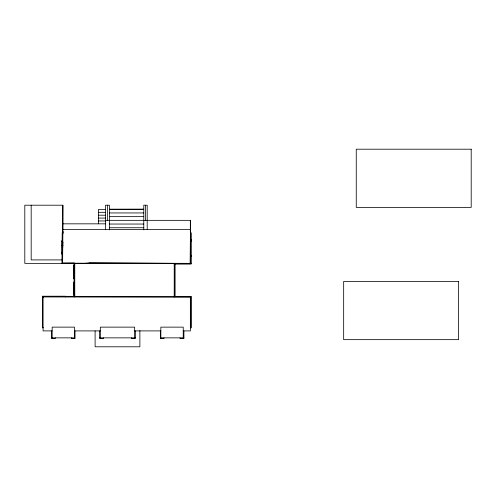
<?xml version="1.0" encoding="UTF-8"?>
<svg xmlns="http://www.w3.org/2000/svg" width="496" height="496" viewBox="0 0 496 496"><rect width="100%" height="100%" fill="white"/><g stroke="black" fill="none" stroke-linecap="round" stroke-linejoin="round"><path stroke-width="0.74" d="M190.427 232.63L190.464 220.342L105.549 220.342M62.732 232.94L62.868 205.208L24.8 205.208L24.8 263.357L74.009 263.357L61.988 263.364L62.397 263.357M62.806 233.132L62.818 230.776M74.766 263.258L62.601 263.351L62.874 232.785L62.198 232.779L61.926 263.345L74.766 263.339M62.601 263.357L74.047 263.171M61.988 263.364L190.464 263.432L89.28 263.128M109.362 209.3L143.784 209.244L109.362 209.244M105.549 209.448L98.45 209.448L98.45 223.832M98.45 212.325L105.549 212.325M109.362 212.945L143.784 212.945M98.45 215.202L105.549 215.202M109.362 216.64L143.784 216.64M98.45 218.079L105.549 218.079M98.45 220.956L105.549 220.956M62.868 223.832L105.549 223.832M109.362 224.043L143.784 224.043M109.362 227.745L143.784 227.745M190.464 232.785L191.14 232.785L191.14 264.033L174.214 264.033M62.806 233.461L62.868 231.241M190.464 239.593L191.14 239.593M190.464 240.188L191.14 240.188M190.464 240.715L191.14 240.715M190.799 241.316L191.14 241.316M61.938 241.546L62.614 241.546M62.273 241.992L62.614 241.992M62.614 242.222L63.066 242.222M62.614 245.371L63.066 245.371M61.938 245.601L62.614 245.601M62.614 245.824L62.812 247.299M61.938 252.892L62.273 252.892M61.938 252.929L62.273 252.96M61.938 253.983L62.614 253.983L62.614 240.417L61.938 240.417L61.938 254.088L62.614 254.088M190.799 255.471L191.14 255.471M190.464 255.527L191.14 255.527M190.464 256.593L191.14 256.593M190.464 256.655L191.14 256.655M62.601 259.91L31.18 259.91L31.18 205.208M191.14 263.357L88.548 263.128M174.97 263.692L190.799 263.692L190.799 232.785M74.766 264.994L73.414 265.081L73.414 278.783L74.09 278.752M174.214 264.994L174.666 264.994L174.666 295.399L174.214 295.399M73.414 266.172L73.755 266.209M73.414 277.624L73.755 277.624M74.09 282.137L73.414 282.137L73.414 294.965L74.09 294.965M73.414 294.934L74.766 294.853M42.408 296.273L65.46 296.236L65.46 297.017M42.408 296.323L74.09 296.36L74.09 263.258M174.214 296.453L191.369 296.453L191.369 327.806L190.315 327.806M43.084 296.589L42.631 296.589L42.631 327.583L43.084 327.583M174.97 296.682L190.805 296.682M52.161 330.906L43.084 330.906L43.084 296.788L190.352 296.788M43.084 296.893L42.408 296.887L43.084 296.968M42.408 297.017L43.084 297.042M190.352 297.129L190.693 297.129M190.352 327.137L190.693 327.137L190.693 296.453M43.084 327.806L42.408 327.806L42.408 296.205M74.462 330.906L100.328 330.906M134.658 330.906L160.847 330.906M183.222 330.906L190.352 330.906L190.352 296.453M52.161 337.857L74.462 337.857M99.653 337.857L135.334 337.857M160.847 337.857L183.898 337.857M43.084 296.788L190.352 297.061M86.087 263.134L173.538 263.357M62.019 253.134L62.353 253.134M74.009 263.345L62.601 263.19L174.214 263.357L174.214 297.129M62.868 233.461L62.67 229.58L190.464 229.58L190.129 263.419L190.464 263.357L190.464 220.342M145.489 205.208L145.632 220.342M190.334 220.342L190.334 232.63M183.898 330.9L183.898 338.532L180.079 338.532L180.079 337.857M183.222 337.857L183.222 327.137L160.847 327.137L160.847 338.532M175.069 264.033L175.069 296.453M163.996 337.857L163.996 338.532L160.363 338.532L160.363 330.875M147.2 229.605L147.2 205.208L143.784 205.208L143.784 229.884M139.878 330.565L139.878 346.791L95.108 346.791L95.108 330.913M135.334 330.9L135.334 338.532L131.514 338.532L131.514 337.857M134.658 337.857L134.658 327.137L100.328 327.137L100.328 337.857M109.362 229.884L109.362 205.208L105.549 205.208L105.549 229.76M107.458 205.208L107.458 220.342M103.472 337.857L103.472 338.532L99.653 338.532L99.653 330.9M75.026 330.875L75.026 338.532L71.319 338.532L71.319 337.857M74.766 263.14L74.766 297.036M74.462 338.532L74.462 327.137L52.161 327.137L52.161 338.532M62.868 205.208L62.868 229.76M62.812 242.222L62.812 245.371M62.273 241.546L62.273 247.578M55.304 337.857L55.304 338.532L51.485 338.532L51.485 330.875M471.2 149.209L356.258 149.209L356.258 207.39L471.2 207.39L471.2 149.209M458.614 281.461L343.666 281.461L343.666 339.648L458.614 339.648L458.614 281.461M73.755 283.266L73.414 283.266L73.755 283.303M73.755 293.806L73.414 293.806L73.755 293.843"/></g></svg>
